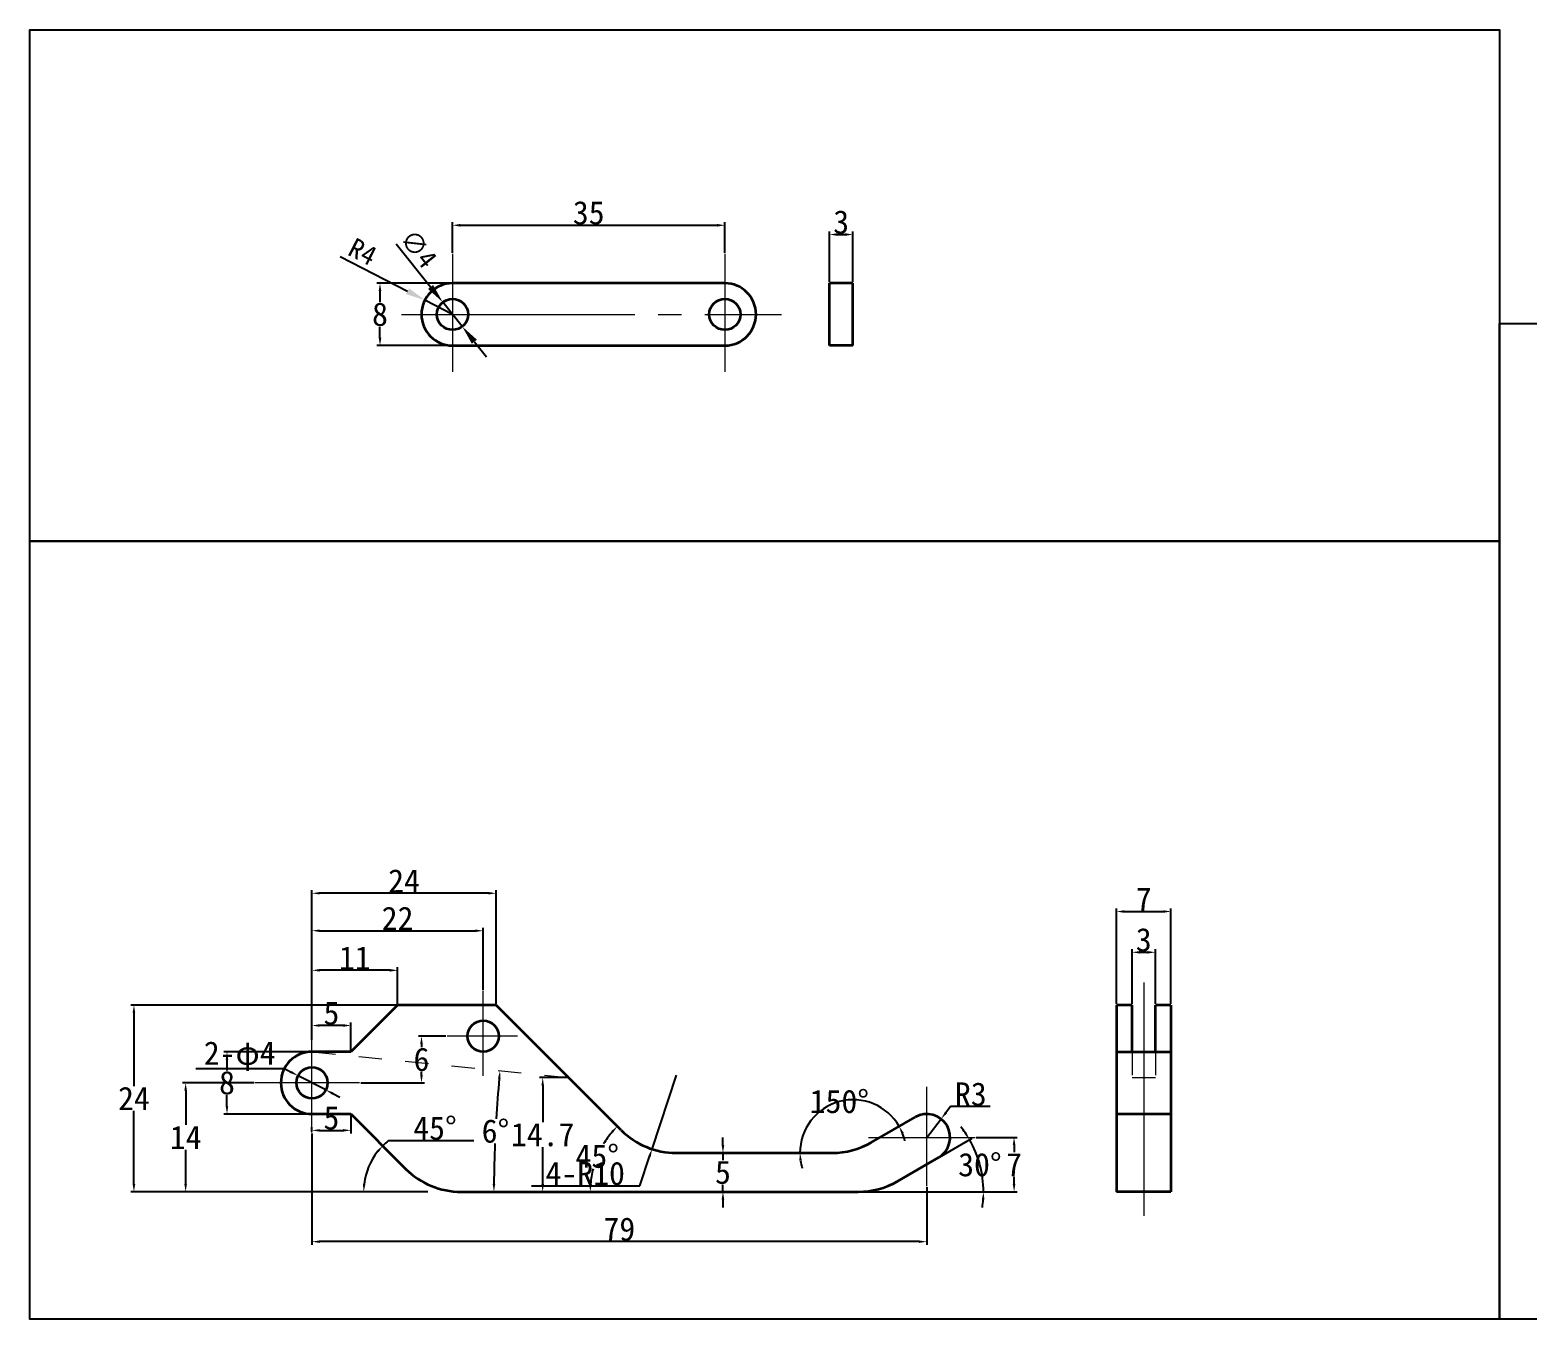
# Model space of a CAD drawing. Header units: millimetres. Extents: x 1443 to 3417, y 283 to 1662.
# Drawn here: x 1443.4 to 1635.8, y 1164 to 1329.6 of the extents above; entities that cross this region are included whole.
import ezdxf

# ---------------------------------------------------------------- set-up
doc = ezdxf.new("R2010")
doc.units = ezdxf.units.MM
doc.linetypes.add('EB_DASH', pattern=[6, 3, -3])
doc.linetypes.add('EB_DASHDOT', pattern=[39, 30, -3, 3, -3])
doc.layers.get('Defpoints').update_dxf_attribs({"color": 6})
for name, color, linetype, lineweight in [('1', 1, 'EB_DASHDOT', 13), ('4', 3, 'Continuous', 0), ('5', 6, 'EB_DASH', 0)]:
    doc.layers.add(name, color=color, linetype=linetype, lineweight=lineweight)
doc.styles.get("Standard").update_dxf_attribs({"font": 'SimSun.ttf'})
doc.dimstyles.new('ISO-25', dxfattribs={"dimtxt": 2.5, "dimasz": 2.5, "dimexe": 1.25, "dimexo": 0.625, "dimtad": 1, "dimtxsty": 'Standard', "dimcen": 2.5, "dimadec": 0, "dimazin": 0, "dimtfac": 1, "dimtmove": 0, "dimatfit": 3, "dimfxl": 1, "dimarcsym": 0})
doc.dimstyles.new('UserStyle3', dxfattribs={"dimtxt": 3, "dimasz": 1, "dimexe": 0.396, "dimexo": 0.1375, "dimgap": 0.09, "dimtad": 1, "dimtih": 1, "dimtoh": 1, "dimdec": 4, "dimzin": 12, "dimdsep": 46, "dimtxsty": 'Standard', "dimcen": 0, "dimadec": 0, "dimazin": 3, "dimtfac": 1, "dimtdec": 4, "dimtmove": 0, "dimatfit": 3, "dimfxl": 1, "dimtolj": 1, "dimtzin": 0, "dimarcsym": 0})

# ---------------------------------------------------------------- blocks, each defined once
blk = doc.blocks.new('*D267')
at = {"layer": '4', "color": 0, "linetype": 'Continuous', "lineweight": -2}
for p, q in [((1585.07, 1204.49), (1585.07, 1211.52)), ((1586.07, 1211.13), (1587.07, 1211.13)), ((1588.07, 1204.49), (1588.07, 1211.52))]:
    blk.add_line(p, q, dxfattribs=at)
at = {"layer": '4', "color": 0, "linetype": 'Continuous'}
for points in [[(1586.07, 1211.29), (1586.07, 1210.96), (1585.07, 1211.13)], [(1587.07, 1211.29), (1587.07, 1210.96), (1588.07, 1211.13)]]:
    blk.add_solid(points, dxfattribs=at)
at = {"layer": 'Defpoints', "color": 0, "linetype": 'Continuous'}
for p in [(1588.07, 1211.13), (1585.07, 1204.35), (1588.07, 1204.35)]:
    blk.add_point(p, dxfattribs=at)
at = {"layer": '4', "color": 0, "linetype": 'Continuous', "lineweight": 0, "insert": (1586.57, 1212.72), "char_height": 3, "attachment_point": 5}
blk.add_mtext('\\A1;\\fFangSong_GB2312;3', dxfattribs=at)
blk = doc.blocks.new('*D268')
at = {"layer": '4', "color": 0, "linetype": 'Continuous', "lineweight": -2}
for p, q in [((1583.07, 1204.49), (1583.07, 1216.76)), ((1584.07, 1216.37), (1589.07, 1216.37)), ((1590.07, 1204.49), (1590.07, 1216.76))]:
    blk.add_line(p, q, dxfattribs=at)
at = {"layer": '4', "color": 0, "linetype": 'Continuous'}
for points in [[(1584.07, 1216.53), (1584.07, 1216.2), (1583.07, 1216.37)], [(1589.07, 1216.53), (1589.07, 1216.2), (1590.07, 1216.37)]]:
    blk.add_solid(points, dxfattribs=at)
at = {"layer": 'Defpoints', "color": 0, "linetype": 'Continuous'}
for p in [(1590.07, 1216.37), (1583.07, 1204.35), (1590.07, 1204.35)]:
    blk.add_point(p, dxfattribs=at)
at = {"layer": '4', "color": 0, "linetype": 'Continuous', "lineweight": 0, "insert": (1586.57, 1217.96), "char_height": 3, "attachment_point": 5}
blk.add_mtext('\\A1;\\fFangSong_GB2312;7', dxfattribs=at)
blk = doc.blocks.new('*D269')
at = {"layer": '4', "color": 0, "linetype": 'Continuous', "lineweight": -2}
for p, q in [((1526.49, 1195.35), (1523.38, 1185.85)), ((1521.82, 1181.1), (1523.07, 1184.9)), ((1507.88, 1181.1), (1521.82, 1181.1))]:
    blk.add_line(p, q, dxfattribs=at)
at = {"layer": '4', "color": 0, "linetype": 'Continuous'}
blk.add_solid([(1522.91, 1184.95), (1523.23, 1184.85), (1523.38, 1185.85)], dxfattribs=at)
at = {"layer": 'Defpoints', "color": 0, "linetype": 'Continuous'}
for p in [(1526.49, 1195.35), (1523.38, 1185.85)]:
    blk.add_point(p, dxfattribs=at)
at = {"layer": '4', "color": 0, "linetype": 'Continuous', "lineweight": 0, "insert": (1514.8, 1182.69), "char_height": 3, "attachment_point": 5}
blk.add_mtext('\\A1;\\fFangSong_GB2312;4-R10', dxfattribs=at)
blk = doc.blocks.new('*D270')
at = {"layer": '4', "color": 0, "linetype": 'Continuous', "lineweight": -2}
for start, end in [(30, 180), (13.2042, 21.6021), (188.3979, 196.7958)]:
    blk.add_arc((1549.23, 1185.35), 6.83, start, end, dxfattribs=at)
at = {"layer": '4', "color": 0, "linetype": 'Continuous'}
for points in [[(1555.43, 1187.79), (1555.73, 1187.94), (1555.14, 1188.77)], [(1542.31, 1184.34), (1542.64, 1184.37), (1542.4, 1185.35)]]:
    blk.add_solid(points, dxfattribs=at)
at = {"layer": 'Defpoints', "color": 0, "linetype": 'Continuous'}
for p in [(1550.41, 1192.08), (1557.19, 1189.95), (1526.49, 1185.35), (1546.55, 1185.35), (1551.55, 1186.69)]:
    blk.add_point(p, dxfattribs=at)
at = {"layer": '4', "color": 0, "linetype": 'Continuous', "lineweight": 0, "insert": (1547.46, 1191.95), "char_height": 3, "attachment_point": 5}
blk.add_mtext('\\A1;\\fFangSong_GB2312;150{%%D}', dxfattribs=at)
blk = doc.blocks.new('*D271')
at = {"layer": '4', "color": 0, "linetype": 'Continuous', "lineweight": -2}
for start, end in [(174.5968, 176.5233), (177.7028, 179.6296)]:
    blk.add_arc((1657.75, 1180.35), 154.68, start, end, dxfattribs=at)
at = {"layer": '4', "color": 0, "linetype": 'Continuous'}
for points in [[(1503.59, 1194.93), (1503.92, 1194.9), (1503.85, 1195.91)], [(1503.24, 1181.35), (1502.91, 1181.35), (1503.07, 1180.35)]]:
    blk.add_solid(points, dxfattribs=at)
at = {"layer": 'Defpoints', "color": 0, "linetype": 'Continuous'}
for p in [(1479.72, 1198.35), (1512.68, 1195.02), (1503.42, 1190.74), (1498.83, 1180.35), (1549.89, 1180.35)]:
    blk.add_point(p, dxfattribs=at)
at = {"layer": '4', "color": 0, "linetype": 'Continuous', "lineweight": 0, "insert": (1503.27, 1188.14), "char_height": 3, "attachment_point": 5}
blk.add_mtext('\\A1;\\fFangSong_GB2312;6{%%D}', dxfattribs=at)
blk = doc.blocks.new('*D272')
at = {"layer": '4', "color": 0, "linetype": 'Continuous', "lineweight": -2}
for p, q in [((1512.54, 1195.02), (1508.94, 1195.02)), ((1509.34, 1194.02), (1509.34, 1189.28)), ((1509.34, 1181.35), (1509.34, 1186.1)), ((1512.28, 1180.35), (1508.94, 1180.35))]:
    blk.add_line(p, q, dxfattribs=at)
at = {"layer": '4', "color": 0, "linetype": 'Continuous'}
for points in [[(1509.17, 1194.02), (1509.5, 1194.02), (1509.34, 1195.02)], [(1509.17, 1181.35), (1509.5, 1181.35), (1509.34, 1180.35)]]:
    blk.add_solid(points, dxfattribs=at)
at = {"layer": 'Defpoints', "color": 0, "linetype": 'Continuous'}
for p in [(1512.68, 1195.02), (1509.34, 1180.35), (1512.42, 1180.35)]:
    blk.add_point(p, dxfattribs=at)
at = {"layer": '4', "color": 0, "linetype": 'Continuous', "lineweight": 0, "insert": (1509.34, 1187.69), "char_height": 3, "attachment_point": 5}
blk.add_mtext('\\A1;\\fFangSong_GB2312;14.7', dxfattribs=at)
blk = doc.blocks.new('*D273')
at = {"layer": '4', "color": 0, "linetype": 'Continuous', "lineweight": -2}
for start, end in [(139.8129, 148.9219), (165.5722, 175.1871)]:
    blk.add_arc((1527.35, 1180.35), 11.91, start, end, dxfattribs=at)
at = {"layer": '4', "color": 0, "linetype": 'Continuous'}
for points in [[(1518.13, 1188.15), (1518.37, 1187.92), (1518.93, 1188.77)], [(1515.65, 1181.34), (1515.32, 1181.36), (1515.44, 1180.35)]]:
    blk.add_solid(points, dxfattribs=at)
at = {"layer": 'Defpoints', "color": 0, "linetype": 'Continuous'}
for p in [(1503.35, 1204.35), (1519.42, 1188.28), (1517.04, 1186.31), (1498.83, 1180.35), (1549.89, 1180.35)]:
    blk.add_point(p, dxfattribs=at)
at = {"layer": '4', "color": 0, "linetype": 'Continuous', "lineweight": 0, "insert": (1516.35, 1184.91), "char_height": 3, "attachment_point": 5}
blk.add_mtext('\\A1;\\fFangSong_GB2312;45{%%D}', dxfattribs=at)
blk = doc.blocks.new('*D274')
at = {"layer": '4', "color": 0, "linetype": 'Continuous', "lineweight": -2}
for p, q in [((1561.76, 1191.3), (1561.15, 1190.51)), ((1566.85, 1191.3), (1561.76, 1191.3)), ((1558.69, 1187.35), (1560.53, 1189.72))]:
    blk.add_line(p, q, dxfattribs=at)
at = {"layer": '4', "color": 0, "linetype": 'Continuous'}
blk.add_solid([(1561.02, 1190.61), (1561.28, 1190.41), (1560.53, 1189.72)], dxfattribs=at)
at = {"layer": 'Defpoints', "color": 0, "linetype": 'Continuous'}
for p in [(1560.53, 1189.72), (1558.69, 1187.35)]:
    blk.add_point(p, dxfattribs=at)
at = {"layer": '4', "color": 0, "linetype": 'Continuous', "lineweight": 0, "insert": (1564.35, 1192.89), "char_height": 3, "attachment_point": 5}
blk.add_mtext('\\A1;\\fFangSong_GB2312;R3', dxfattribs=at)
blk = doc.blocks.new('*D275')
at = {"layer": '4', "color": 0, "linetype": 'Continuous', "lineweight": -2}
for p, q in [((1560.31, 1184.82), (1564.52, 1187.25)), ((1552.71, 1180.35), (1566.37, 1180.35))]:
    blk.add_line(p, q, dxfattribs=at)
for start, end in [(34.2746, 38.5492), (0, 30), (351.4508, 355.7254)]:
    blk.add_arc((1552.57, 1180.35), 13.41, start, end, dxfattribs=at)
at = {"layer": '4', "color": 0, "linetype": 'Continuous'}
for points in [[(1563.79, 1187.99), (1563.51, 1187.81), (1564.18, 1187.06)], [(1565.77, 1179.36), (1566.1, 1179.35), (1565.98, 1180.35)]]:
    blk.add_solid(points, dxfattribs=at)
at = {"layer": 'Defpoints', "color": 0, "linetype": 'Continuous'}
for p in [(1560.19, 1184.75), (1554.89, 1181.69), (1565.77, 1182.68), (1498.83, 1180.35), (1549.89, 1180.35)]:
    blk.add_point(p, dxfattribs=at)
at = {"layer": '4', "color": 0, "linetype": 'Continuous', "lineweight": 0, "insert": (1565.52, 1183.82), "char_height": 3, "attachment_point": 5}
blk.add_mtext('\\A1;\\fFangSong_GB2312;30{%%D}', dxfattribs=at)
blk = doc.blocks.new('*D276')
at = {"layer": '4', "color": 0, "linetype": 'Continuous', "lineweight": -2}
for p, q in [((1565.03, 1187.35), (1570.31, 1187.35)), ((1569.91, 1186.35), (1569.91, 1185.44)), ((1569.91, 1181.35), (1569.91, 1182.26)), ((1549.76, 1180.35), (1570.31, 1180.35))]:
    blk.add_line(p, q, dxfattribs=at)
at = {"layer": '4', "color": 0, "linetype": 'Continuous'}
for points in [[(1569.74, 1186.35), (1570.08, 1186.35), (1569.91, 1187.35)], [(1569.74, 1181.35), (1570.08, 1181.35), (1569.91, 1180.35)]]:
    blk.add_solid(points, dxfattribs=at)
at = {"layer": 'Defpoints', "color": 0, "linetype": 'Continuous'}
for p in [(1564.89, 1187.35), (1569.91, 1187.35), (1549.62, 1180.35)]:
    blk.add_point(p, dxfattribs=at)
at = {"layer": '4', "color": 0, "linetype": 'Continuous', "lineweight": 0, "insert": (1569.91, 1183.85), "char_height": 3, "attachment_point": 5}
blk.add_mtext('\\A1;\\fFangSong_GB2312;7', dxfattribs=at)
blk = doc.blocks.new('*D277')
at = {"layer": '4', "color": 0, "linetype": 'Continuous', "lineweight": -2}
for p, q in [((1479.69, 1187.85), (1479.69, 1173.55)), ((1558.69, 1180.95), (1558.69, 1173.55)), ((1557.69, 1173.95), (1480.69, 1173.95))]:
    blk.add_line(p, q, dxfattribs=at)
at = {"layer": '4', "color": 0, "linetype": 'Continuous'}
for points in [[(1480.69, 1174.11), (1480.69, 1173.78), (1479.69, 1173.95)], [(1557.69, 1174.11), (1557.69, 1173.78), (1558.69, 1173.95)]]:
    blk.add_solid(points, dxfattribs=at)
at = {"layer": 'Defpoints', "color": 0, "linetype": 'Continuous'}
for p in [(1479.69, 1187.98), (1558.69, 1181.09), (1479.69, 1173.95)]:
    blk.add_point(p, dxfattribs=at)
at = {"layer": '4', "color": 0, "linetype": 'Continuous', "lineweight": 0, "insert": (1519.19, 1175.54), "char_height": 3, "attachment_point": 5}
blk.add_mtext('\\A1;\\fFangSong_GB2312;79', dxfattribs=at)
blk = doc.blocks.new('*D278')
at = {"layer": '4', "color": 0, "linetype": 'Continuous', "lineweight": -2}
for p, q in [((1479.69, 1199.87), (1479.69, 1219.11)), ((1502.35, 1218.71), (1480.69, 1218.71)), ((1503.35, 1204.49), (1503.35, 1219.11))]:
    blk.add_line(p, q, dxfattribs=at)
at = {"layer": '4', "color": 0, "linetype": 'Continuous'}
for points in [[(1480.69, 1218.88), (1480.69, 1218.55), (1479.69, 1218.71)], [(1502.35, 1218.88), (1502.35, 1218.55), (1503.35, 1218.71)]]:
    blk.add_solid(points, dxfattribs=at)
at = {"layer": 'Defpoints', "color": 0, "linetype": 'Continuous'}
for p in [(1479.69, 1218.71), (1503.35, 1204.35), (1479.69, 1199.73)]:
    blk.add_point(p, dxfattribs=at)
at = {"layer": '4', "color": 0, "linetype": 'Continuous', "lineweight": 0, "insert": (1491.52, 1220.3), "char_height": 3, "attachment_point": 5}
blk.add_mtext('\\A1;\\fFangSong_GB2312;24', dxfattribs=at)
blk = doc.blocks.new('*D279')
at = {"layer": '4', "color": 0, "linetype": 'Continuous', "lineweight": -2}
for p, q in [((1496.9, 1200.35), (1493.37, 1200.35)), ((1493.76, 1199.35), (1493.76, 1198.94)), ((1493.76, 1195.35), (1493.76, 1195.76)), ((1485.95, 1194.35), (1494.16, 1194.35))]:
    blk.add_line(p, q, dxfattribs=at)
at = {"layer": '4', "color": 0, "linetype": 'Continuous'}
for points in [[(1493.6, 1199.35), (1493.93, 1199.35), (1493.76, 1200.35)], [(1493.6, 1195.35), (1493.93, 1195.35), (1493.76, 1194.35)]]:
    blk.add_solid(points, dxfattribs=at)
at = {"layer": 'Defpoints', "color": 0, "linetype": 'Continuous'}
for p in [(1497.04, 1200.35), (1485.81, 1194.35), (1493.76, 1194.35)]:
    blk.add_point(p, dxfattribs=at)
at = {"layer": '4', "color": 0, "linetype": 'Continuous', "lineweight": 0, "insert": (1493.76, 1197.35), "char_height": 3, "attachment_point": 5}
blk.add_mtext('\\A1;\\fFangSong_GB2312;6', dxfattribs=at)
blk = doc.blocks.new('*D280')
at = {"layer": '4', "color": 0, "linetype": 'Continuous', "lineweight": -2}
for p, q in [((1489.53, 1186.93), (1500.47, 1186.93)), ((1494.56, 1180.35), (1485.94, 1180.35))]:
    blk.add_line(p, q, dxfattribs=at)
for start, end in [(141.8572, 173.1428), (128.1428, 135)]:
    blk.add_arc((1494.69, 1180.35), 8.36, start, end, dxfattribs=at)
at = {"layer": '4', "color": 0, "linetype": 'Continuous'}
for points in [[(1487.99, 1185.63), (1488.24, 1185.41), (1488.78, 1186.26)], [(1486.56, 1181.34), (1486.23, 1181.36), (1486.33, 1180.35)]]:
    blk.add_solid(points, dxfattribs=at)
at = {"layer": 'Defpoints', "color": 0, "linetype": 'Continuous'}
for p in [(1484.69, 1190.35), (1491.76, 1183.28), (1486.62, 1182.52), (1498.83, 1180.35), (1549.89, 1180.35)]:
    blk.add_point(p, dxfattribs=at)
at = {"layer": '4', "color": 0, "linetype": 'Continuous', "lineweight": 0, "insert": (1495.5, 1188.52), "char_height": 3, "attachment_point": 5}
blk.add_mtext('\\A1;\\fFangSong_GB2312;45{%%D}', dxfattribs=at)
blk = doc.blocks.new('*D281')
at = {"layer": '4', "color": 0, "linetype": 'Continuous', "lineweight": -2}
for p, q in [((1532.5, 1186.35), (1532.5, 1187.35)), ((1533.29, 1185.35), (1532.1, 1185.35)), ((1532.5, 1185.35), (1532.5, 1184.44)), ((1532.5, 1180.35), (1532.5, 1181.26)), ((1533.5, 1180.35), (1532.1, 1180.35)), ((1532.5, 1179.35), (1532.5, 1178.35))]:
    blk.add_line(p, q, dxfattribs=at)
at = {"layer": '4', "color": 0, "linetype": 'Continuous'}
for points in [[(1532.33, 1186.35), (1532.67, 1186.35), (1532.5, 1185.35)], [(1532.33, 1179.35), (1532.67, 1179.35), (1532.5, 1180.35)]]:
    blk.add_solid(points, dxfattribs=at)
at = {"layer": 'Defpoints', "color": 0, "linetype": 'Continuous'}
for p in [(1533.43, 1185.35), (1532.5, 1180.35), (1533.64, 1180.35)]:
    blk.add_point(p, dxfattribs=at)
at = {"layer": '4', "color": 0, "linetype": 'Continuous', "lineweight": 0, "insert": (1532.5, 1182.85), "char_height": 3, "attachment_point": 5}
blk.add_mtext('\\A1;\\fFangSong_GB2312;5', dxfattribs=at)
blk = doc.blocks.new('*D282')
at = {"layer": '4', "color": 0, "linetype": 'Continuous', "lineweight": -2}
for p, q in [((1479.69, 1199.87), (1479.69, 1214.29)), ((1501.69, 1206.26), (1501.69, 1214.29)), ((1480.69, 1213.9), (1500.69, 1213.9))]:
    blk.add_line(p, q, dxfattribs=at)
at = {"layer": '4', "color": 0, "linetype": 'Continuous'}
for points in [[(1480.69, 1214.06), (1480.69, 1213.73), (1479.69, 1213.9)], [(1500.69, 1214.06), (1500.69, 1213.73), (1501.69, 1213.9)]]:
    blk.add_solid(points, dxfattribs=at)
at = {"layer": 'Defpoints', "color": 0, "linetype": 'Continuous'}
for p in [(1501.69, 1213.9), (1501.69, 1206.13), (1479.69, 1199.73)]:
    blk.add_point(p, dxfattribs=at)
at = {"layer": '4', "color": 0, "linetype": 'Continuous', "lineweight": 0, "insert": (1490.69, 1215.49), "char_height": 3, "attachment_point": 5}
blk.add_mtext('\\A1;\\fFangSong_GB2312;22', dxfattribs=at)
blk = doc.blocks.new('*D283')
at = {"layer": '4', "color": 0, "linetype": 'Continuous', "lineweight": -2}
for p, q in [((1479.69, 1201.52), (1479.69, 1209.21)), ((1489.69, 1208.81), (1480.69, 1208.81)), ((1490.69, 1204.49), (1490.69, 1209.21))]:
    blk.add_line(p, q, dxfattribs=at)
at = {"layer": '4', "color": 0, "linetype": 'Continuous'}
for points in [[(1480.69, 1208.98), (1480.69, 1208.64), (1479.69, 1208.81)], [(1489.69, 1208.98), (1489.69, 1208.64), (1490.69, 1208.81)]]:
    blk.add_solid(points, dxfattribs=at)
at = {"layer": 'Defpoints', "color": 0, "linetype": 'Continuous'}
for p in [(1479.69, 1208.81), (1490.69, 1204.35), (1479.69, 1201.39)]:
    blk.add_point(p, dxfattribs=at)
at = {"layer": '4', "color": 0, "linetype": 'Continuous', "lineweight": 0, "insert": (1485.19, 1210.4), "char_height": 3, "attachment_point": 5}
blk.add_mtext('\\A1;\\fFangSong_GB2312;11', dxfattribs=at)
blk = doc.blocks.new('*D284')
at = {"layer": '4', "color": 0, "linetype": 'Continuous', "lineweight": -2}
for p, q in [((1479.69, 1201.66), (1479.69, 1202.12)), ((1483.69, 1201.72), (1480.69, 1201.72)), ((1484.69, 1198.49), (1484.69, 1202.12))]:
    blk.add_line(p, q, dxfattribs=at)
at = {"layer": '4', "color": 0, "linetype": 'Continuous'}
for points in [[(1480.69, 1201.89), (1480.69, 1201.55), (1479.69, 1201.72)], [(1483.69, 1201.89), (1483.69, 1201.55), (1484.69, 1201.72)]]:
    blk.add_solid(points, dxfattribs=at)
at = {"layer": 'Defpoints', "color": 0, "linetype": 'Continuous'}
for p in [(1479.69, 1201.72), (1479.69, 1201.52), (1484.69, 1198.35)]:
    blk.add_point(p, dxfattribs=at)
at = {"layer": '4', "color": 0, "linetype": 'Continuous', "lineweight": 0, "insert": (1482.19, 1203.31), "char_height": 3, "attachment_point": 5}
blk.add_mtext('\\A1;\\fFangSong_GB2312;5', dxfattribs=at)
blk = doc.blocks.new('*D285')
at = {"layer": '4', "color": 0, "linetype": 'Continuous', "lineweight": -2}
for p, q in [((1484.69, 1190.21), (1484.69, 1187.85)), ((1479.69, 1188.12), (1479.69, 1188.64)), ((1480.69, 1188.25), (1483.69, 1188.25))]:
    blk.add_line(p, q, dxfattribs=at)
at = {"layer": '4', "color": 0, "linetype": 'Continuous'}
for points in [[(1480.69, 1188.41), (1480.69, 1188.08), (1479.69, 1188.25)], [(1483.69, 1188.41), (1483.69, 1188.08), (1484.69, 1188.25)]]:
    blk.add_solid(points, dxfattribs=at)
at = {"layer": 'Defpoints', "color": 0, "linetype": 'Continuous'}
for p in [(1484.69, 1190.35), (1479.69, 1187.98), (1484.69, 1188.25)]:
    blk.add_point(p, dxfattribs=at)
at = {"layer": '4', "color": 0, "linetype": 'Continuous', "lineweight": 0, "insert": (1482.19, 1189.84), "char_height": 3, "attachment_point": 5}
blk.add_mtext('\\A1;\\fFangSong_GB2312;5', dxfattribs=at)
blk = doc.blocks.new('*D286')
at = {"layer": '4', "color": 0, "linetype": 'Continuous', "lineweight": -2}
for p, q in [((1464.76, 1196.18), (1476.14, 1196.18)), ((1476.14, 1196.18), (1477.03, 1195.73)), ((1481.47, 1193.44), (1477.91, 1195.27)), ((1482.36, 1192.98), (1483.25, 1192.52))]:
    blk.add_line(p, q, dxfattribs=at)
at = {"layer": '4', "color": 0, "linetype": 'Continuous'}
for points in [[(1477.1, 1195.87), (1476.95, 1195.58), (1477.91, 1195.27)], [(1482.44, 1193.13), (1482.28, 1192.83), (1481.47, 1193.44)]]:
    blk.add_solid(points, dxfattribs=at)
at = {"layer": 'Defpoints', "color": 0, "linetype": 'Continuous'}
for p in [(1477.91, 1195.27), (1481.47, 1193.44)]:
    blk.add_point(p, dxfattribs=at)
at = {"layer": '4', "color": 0, "linetype": 'Continuous', "lineweight": 0, "insert": (1470.4, 1197.77), "char_height": 3, "attachment_point": 5}
blk.add_mtext('\\A1;\\fFangSong_GB2312;2-φ4', dxfattribs=at)
blk = doc.blocks.new('*D287')
at = {"layer": '4', "color": 0, "linetype": 'Continuous', "lineweight": -2}
for p, q in [((1479.56, 1198.35), (1468.37, 1198.35)), ((1468.77, 1197.35), (1468.77, 1195.94)), ((1468.77, 1191.35), (1468.77, 1192.76)), ((1479.56, 1190.35), (1468.37, 1190.35))]:
    blk.add_line(p, q, dxfattribs=at)
at = {"layer": '4', "color": 0, "linetype": 'Continuous'}
for points in [[(1468.6, 1197.35), (1468.93, 1197.35), (1468.77, 1198.35)], [(1468.6, 1191.35), (1468.93, 1191.35), (1468.77, 1190.35)]]:
    blk.add_solid(points, dxfattribs=at)
at = {"layer": 'Defpoints', "color": 0, "linetype": 'Continuous'}
for p in [(1479.69, 1198.35), (1468.77, 1190.35), (1479.69, 1190.35)]:
    blk.add_point(p, dxfattribs=at)
at = {"layer": '4', "color": 0, "linetype": 'Continuous', "lineweight": 0, "insert": (1468.77, 1194.35), "char_height": 3, "attachment_point": 5}
blk.add_mtext('\\A1;\\fFangSong_GB2312;8', dxfattribs=at)
blk = doc.blocks.new('*D288')
at = {"layer": '4', "color": 0, "linetype": 'Continuous', "lineweight": -2}
for p, q in [((1472.26, 1194.35), (1463.06, 1194.35)), ((1463.46, 1193.35), (1463.46, 1188.94)), ((1463.46, 1181.35), (1463.46, 1185.76)), ((1483.14, 1180.35), (1463.06, 1180.35))]:
    blk.add_line(p, q, dxfattribs=at)
at = {"layer": '4', "color": 0, "linetype": 'Continuous'}
for points in [[(1463.29, 1193.35), (1463.62, 1193.35), (1463.46, 1194.35)], [(1463.29, 1181.35), (1463.62, 1181.35), (1463.46, 1180.35)]]:
    blk.add_solid(points, dxfattribs=at)
at = {"layer": 'Defpoints', "color": 0, "linetype": 'Continuous'}
for p in [(1472.4, 1194.35), (1463.46, 1180.35), (1483.28, 1180.35)]:
    blk.add_point(p, dxfattribs=at)
at = {"layer": '4', "color": 0, "linetype": 'Continuous', "lineweight": 0, "insert": (1463.46, 1187.35), "char_height": 3, "attachment_point": 5}
blk.add_mtext('\\A1;\\fFangSong_GB2312;14', dxfattribs=at)
blk = doc.blocks.new('*D289')
at = {"layer": '4', "color": 0, "linetype": 'Continuous', "lineweight": -2}
for p, q in [((1490.56, 1204.35), (1456.42, 1204.35)), ((1456.81, 1203.35), (1456.81, 1193.94)), ((1456.81, 1181.35), (1456.81, 1190.76)), ((1486.24, 1180.35), (1456.42, 1180.35))]:
    blk.add_line(p, q, dxfattribs=at)
at = {"layer": '4', "color": 0, "linetype": 'Continuous'}
for points in [[(1456.64, 1203.35), (1456.98, 1203.35), (1456.81, 1204.35)], [(1456.64, 1181.35), (1456.98, 1181.35), (1456.81, 1180.35)]]:
    blk.add_solid(points, dxfattribs=at)
at = {"layer": 'Defpoints', "color": 0, "linetype": 'Continuous'}
for p in [(1490.69, 1204.35), (1456.81, 1180.35), (1486.38, 1180.35)]:
    blk.add_point(p, dxfattribs=at)
at = {"layer": '4', "color": 0, "linetype": 'Continuous', "lineweight": 0, "insert": (1456.81, 1192.35), "char_height": 3, "attachment_point": 5}
blk.add_mtext('\\A1;\\fFangSong_GB2312;24', dxfattribs=at)
blk = doc.blocks.new('*D290')
at = {"layer": '4', "color": 0, "linetype": 'Continuous', "lineweight": -2}
for p, q in [((1497.75, 1301.01), (1497.75, 1304.94)), ((1498.75, 1304.54), (1531.75, 1304.54)), ((1532.75, 1301.01), (1532.75, 1304.94))]:
    blk.add_line(p, q, dxfattribs=at)
at = {"layer": '4', "color": 0, "linetype": 'Continuous'}
for points in [[(1498.75, 1304.71), (1498.75, 1304.37), (1497.75, 1304.54)], [(1531.75, 1304.71), (1531.75, 1304.37), (1532.75, 1304.54)]]:
    blk.add_solid(points, dxfattribs=at)
at = {"layer": 'Defpoints', "color": 0, "linetype": 'Continuous'}
for p in [(1532.75, 1304.54), (1497.75, 1300.87), (1532.75, 1300.87)]:
    blk.add_point(p, dxfattribs=at)
at = {"layer": '4', "color": 0, "linetype": 'Continuous', "lineweight": 0, "insert": (1515.25, 1306.13), "char_height": 3, "attachment_point": 5}
blk.add_mtext('\\A1;\\fFangSong_GB2312;35', dxfattribs=at)
blk = doc.blocks.new('*D291')
at = {"layer": '4', "color": 0, "linetype": 'Continuous', "lineweight": -2}
for p, q in [((1546.19, 1297.23), (1546.19, 1303.75)), ((1547.19, 1303.35), (1548.19, 1303.35)), ((1549.19, 1297.23), (1549.19, 1303.75))]:
    blk.add_line(p, q, dxfattribs=at)
at = {"layer": '4', "color": 0, "linetype": 'Continuous'}
for points in [[(1547.19, 1303.52), (1547.19, 1303.18), (1546.19, 1303.35)], [(1548.19, 1303.52), (1548.19, 1303.18), (1549.19, 1303.35)]]:
    blk.add_solid(points, dxfattribs=at)
at = {"layer": 'Defpoints', "color": 0, "linetype": 'Continuous'}
for p in [(1549.19, 1303.35), (1546.19, 1297.09), (1549.19, 1297.09)]:
    blk.add_point(p, dxfattribs=at)
at = {"layer": '4', "color": 0, "linetype": 'Continuous', "lineweight": 0, "insert": (1547.69, 1304.94), "char_height": 3, "attachment_point": 5}
blk.add_mtext('\\A1;\\fFangSong_GB2312;3', dxfattribs=at)
blk = doc.blocks.new('*D292')
at = {"layer": '4', "color": 0, "linetype": 'Continuous', "lineweight": -2}
for p, q in [((1497.61, 1297.09), (1488.03, 1297.09)), ((1488.43, 1296.09), (1488.43, 1294.68)), ((1488.43, 1290.09), (1488.43, 1291.5)), ((1497.61, 1289.09), (1488.03, 1289.09))]:
    blk.add_line(p, q, dxfattribs=at)
at = {"layer": '4', "color": 0, "linetype": 'Continuous'}
for points in [[(1488.26, 1296.09), (1488.6, 1296.09), (1488.43, 1297.09)], [(1488.26, 1290.09), (1488.6, 1290.09), (1488.43, 1289.09)]]:
    blk.add_solid(points, dxfattribs=at)
at = {"layer": 'Defpoints', "color": 0, "linetype": 'Continuous'}
for p in [(1497.75, 1297.09), (1488.43, 1289.09), (1497.75, 1289.09)]:
    blk.add_point(p, dxfattribs=at)
at = {"layer": '4', "color": 0, "linetype": 'Continuous', "lineweight": 0, "insert": (1488.43, 1293.09), "char_height": 3, "attachment_point": 5}
blk.add_mtext('\\A1;\\fFangSong_GB2312;8', dxfattribs=at)
blk = doc.blocks.new('*D335')
at = {"color": 0, "lineweight": -2}
for p, q in [((1490.5, 1302.16), (1494.94, 1296.61)), ((1499, 1291.53), (1496.5, 1294.65)), ((1500.56, 1289.58), (1502.12, 1287.62))]:
    blk.add_line(p, q, dxfattribs=at)
at = {"color": 0}
for points in [[(1495.26, 1296.87), (1494.61, 1296.35), (1496.5, 1294.65)], [(1500.88, 1289.84), (1500.23, 1289.32), (1499, 1291.53)]]:
    blk.add_solid(points, dxfattribs=at)
at = {"layer": 'Defpoints', "color": 0}
for p in [(1496.5, 1294.65), (1499, 1291.53)]:
    blk.add_point(p, dxfattribs=at)
at = {"color": 0, "insert": (1493.4, 1301.53), "char_height": 2.5, "attachment_point": 5, "rotation": 308.6344}
blk.add_mtext('∅4', dxfattribs=at)
blk = doc.blocks.new('*D336')
at = {"color": 0, "lineweight": -2}
for p, q in [((1483.32, 1300.52), (1491.97, 1296.07)), ((1497.75, 1293.09), (1494.19, 1294.92))]:
    blk.add_line(p, q, dxfattribs=at)
at = {"color": 0}
blk.add_solid([(1492.16, 1296.44), (1491.78, 1295.7), (1494.19, 1294.92)], dxfattribs=at)
at = {"layer": 'Defpoints', "color": 0}
for p in [(1494.19, 1294.92), (1497.75, 1293.09)]:
    blk.add_point(p, dxfattribs=at)
at = {"color": 0, "insert": (1486.21, 1301.14), "char_height": 2.5, "attachment_point": 5, "rotation": 332.7616}
blk.add_mtext('R4', dxfattribs=at)

msp = doc.modelspace()

# ---------------------------------------------------------------- linework, layer by layer
at = {"linetype": 'Continuous', "lineweight": 35}
for p, q in [((1532.74862, 1297.09144), (1497.74862, 1297.09144)), ((1546.1874, 1289.09144), (1546.1874, 1297.09144)), ((1549.1874, 1297.09144), (1546.1874, 1297.09144)), ((1549.1874, 1289.09144), (1549.1874, 1297.09144)), ((1497.74862, 1289.09144), (1532.74862, 1289.09144)), ((1549.1874, 1289.09144), (1546.1874, 1289.09144)), ((1490.69251, 1204.35246), (1484.69251, 1198.35246)), ((1503.34937, 1204.35246), (1490.69251, 1204.35246)), ((1519.42043, 1188.28139), (1503.34937, 1204.35246)), ((1585.07454, 1204.35246), (1583.07454, 1204.35246)), ((1583.07454, 1204.35246), (1583.07454, 1180.35246)), ((1585.07454, 1198.35246), (1585.07454, 1204.35246)), ((1590.07454, 1204.35246), (1588.07454, 1204.35246)), ((1588.07454, 1198.35246), (1588.07454, 1204.35246)), ((1590.07454, 1204.35246), (1590.07454, 1180.35246)), ((1484.69251, 1198.35246), (1479.69251, 1198.35246)), ((1583.07454, 1198.35246), (1590.07454, 1198.35246)), ((1479.69251, 1190.35246), (1484.69251, 1190.35246)), ((1484.69251, 1190.35246), (1491.76358, 1183.28139)), ((1551.54892, 1186.6922), (1557.19251, 1189.95053)), ((1583.07454, 1190.35246), (1590.07454, 1190.35246)), ((1526.4915, 1185.35246), (1546.54892, 1185.35246)), ((1560.19251, 1184.75438), (1554.88866, 1181.6922)), ((1498.83465, 1180.35246), (1549.88866, 1180.35246)), ((1590.07454, 1180.35246), (1583.07454, 1180.35246))]:
    msp.add_line(p, q, dxfattribs=at)
at = {"color": 6}
for points in [[(1632.29407, 1263.96759), (1443.4482, 1263.96759), (1443.4482, 1329.63642), (1632.29407, 1329.63642)], [(1632.29407, 1291.93124), (1788.68314, 1291.93124), (1788.68314, 1164.00386), (1632.29407, 1164.00386)], [(1443.4482, 1263.96759), (1632.29407, 1263.96759), (1632.29407, 1164.00386), (1443.4482, 1164.00386)]]:
    msp.add_lwpolyline(points, close=True, dxfattribs=at)
at = {"linetype": 'Continuous', "lineweight": 35}
for centre in [(1497.74862, 1293.09144), (1532.74862, 1293.09144), (1501.69251, 1200.35246), (1479.69251, 1194.35246)]:
    msp.add_circle(centre, 2, dxfattribs=at)
for centre, radius, start, end in [((1497.74862, 1293.09144), 4, 90, 270), ((1532.74862, 1293.09144), 4, 270, 90), ((1479.69251, 1194.35246), 4, 90, 270), ((1558.69251, 1187.35246), 3, 300, 120), ((1526.4915, 1195.35246), 10, 225, 270), ((1546.54892, 1195.35246), 10, 270, 300), ((1498.83465, 1190.35246), 10, 225, 270), ((1549.88866, 1190.35246), 10, 270, 300)]:
    msp.add_arc(centre, radius, start, end, dxfattribs=at)
at = {"layer": '1', "linetype": 'EB_DASHDOT', "lineweight": 13}
for p, q in [((1497.74862, 1300.86995), (1497.74862, 1285.72734)), ((1532.74862, 1300.86995), (1532.74862, 1285.72734)), ((1491.19178, 1293.09144), (1540.02782, 1293.09144)), ((1586.57454, 1207.25597), (1586.57454, 1177.00256)), ((1501.69251, 1195.27096), (1501.69251, 1206.12626)), ((1479.69251, 1187.98288), (1479.69251, 1201.5226)), ((1506.11304, 1200.35246), (1497.04086, 1200.35246)), ((1485.81312, 1194.35246), (1472.40115, 1194.35246)), ((1558.69251, 1181.0917), (1558.69251, 1193.83129)), ((1551.19535, 1187.35246), (1564.89043, 1187.35246))]:
    msp.add_line(p, q, dxfattribs=at)
at = {"layer": '5', "linetype": 'EB_DASH', "lineweight": 0}
for p, q in [((1479.72231, 1198.35246), (1512.68192, 1195.0199)), ((1585.07454, 1198.35246), (1585.07454, 1195.0199)), ((1588.07454, 1198.35246), (1588.07454, 1195.0199)), ((1585.07454, 1195.0199), (1588.07454, 1195.0199))]:
    msp.add_line(p, q, dxfattribs=at)

# ---------------------------------------------------------------- dimensions: what is measured, and where the dimension line sits
dim = msp.add_diameter_dim_2p(p1=(1498.99732, 1291.52915), p2=(1496.49993, 1294.65373), dimstyle='ISO-25')
dim.commit()
dim.dimension.update_dxf_attribs({"geometry": '*D335', "text_midpoint": (1493.40336, 1301.53109)})
dim = msp.add_radius_dim(center=(1497.74862, 1293.09144), mpoint=(1494.19218, 1294.92222), dimstyle='ISO-25')
dim.commit()
dim.dimension.update_dxf_attribs({"geometry": '*D336', "text_midpoint": (1485.35423, 1299.4718), "dimtype": 164})
at = {"layer": '4', "linetype": 'Continuous', "lineweight": 0}
for base, p1, p2, text, picture, middle in [((1532.74862, 1304.54161), (1497.74862, 1300.86995), (1532.74862, 1300.86995), '\\fFangSong_GB2312;35', '*D290', (1515.24862, 1306.13161)), ((1549.1874, 1303.35158), (1546.1874, 1297.09144), (1549.1874, 1297.09144), '\\fFangSong_GB2312;3', '*D291', (1547.6874, 1304.94158)), ((1479.69251, 1218.71273), (1503.34937, 1204.35246), (1479.69251, 1199.73367), '\\fFangSong_GB2312;24', '*D278', (1491.52094, 1220.30273)), ((1590.07454, 1216.36749), (1583.07454, 1204.35246), (1590.07454, 1204.35246), '\\fFangSong_GB2312;7', '*D268', (1586.57454, 1217.95749)), ((1501.69251, 1213.89619), (1479.69251, 1199.73367), (1501.69251, 1206.12626), '\\fFangSong_GB2312;22', '*D282', (1490.69251, 1215.48619)), ((1588.07454, 1211.12669), (1585.07454, 1204.35246), (1588.07454, 1204.35246), '\\fFangSong_GB2312;3', '*D267', (1586.57454, 1212.71669)), ((1479.69251, 1208.81017), (1490.69251, 1204.35246), (1479.69251, 1201.3851), '\\fFangSong_GB2312;11', '*D283', (1485.19251, 1210.40017)), ((1479.69251, 1201.71967), (1484.69251, 1198.35246), (1479.69251, 1201.5226), '\\fFangSong_GB2312;5', '*D284', (1482.19251, 1203.30967)), ((1484.69251, 1188.24546), (1479.69251, 1187.98288), (1484.69251, 1190.35246), '\\fFangSong_GB2312;5', '*D285', (1482.19251, 1189.83546)), ((1479.69251, 1173.94686), (1558.69251, 1181.0917), (1479.69251, 1187.98288), '\\fFangSong_GB2312;79', '*D277', (1519.19251, 1175.53686))]:
    dim = msp.add_linear_dim(base=base, p1=p1, p2=p2, text=text, dimstyle='UserStyle3', dxfattribs=at)
    dim.commit()
    dim.dimension.update_dxf_attribs({"geometry": picture, "text_midpoint": middle})
for base, p1, p2, text, picture, middle in [((1488.42903, 1289.09144), (1497.74862, 1297.09144), (1497.74862, 1289.09144), '\\fFangSong_GB2312;8', '*D292', (1488.42903, 1293.09144)), ((1456.81123, 1180.35246), (1490.69251, 1204.35246), (1486.3797, 1180.35246), '\\fFangSong_GB2312;24', '*D289', (1456.81123, 1192.35246)), ((1493.7619, 1194.35246), (1497.04086, 1200.35246), (1485.81312, 1194.35246), '\\fFangSong_GB2312;6', '*D279', (1493.7619, 1197.35246)), ((1468.76646, 1190.35246), (1479.69251, 1198.35246), (1479.69251, 1190.35246), '\\fFangSong_GB2312;8', '*D287', (1468.76646, 1194.35246)), ((1509.33773, 1180.35246), (1512.68192, 1195.0199), (1512.41546, 1180.35246), '\\fFangSong_GB2312;14.7', '*D272', (1509.33773, 1187.68618)), ((1463.45711, 1180.35246), (1472.40115, 1194.35246), (1483.27626, 1180.35246), '\\fFangSong_GB2312;14', '*D288', (1463.45711, 1187.35246)), ((1532.49873, 1180.35246), (1533.43148, 1185.35246), (1533.63763, 1180.35246), '\\fFangSong_GB2312;5', '*D281', (1532.49873, 1182.85246)), ((1569.91035, 1187.35246), (1549.62074, 1180.35246), (1564.89043, 1187.35246), '\\fFangSong_GB2312;7', '*D276', (1569.91035, 1183.85246))]:
    dim = msp.add_linear_dim(base=base, p1=p1, p2=p2, angle=90, text=text, dimstyle='UserStyle3', dxfattribs=at)
    dim.commit()
    dim.dimension.update_dxf_attribs({"geometry": picture, "text_midpoint": middle})
for base, line1, line2, text, picture, middle in [((1517.03668, 1186.30649), ((1519.42043, 1188.28139), (1503.34937, 1204.35246)), ((1498.83465, 1180.35246), (1549.88866, 1180.35246)), '\\fFangSong_GB2312;45{%%D}', '*D273', (1516.34775, 1184.90948)), ((1503.41808, 1190.73559), ((1479.72231, 1198.35246), (1512.68192, 1195.0199)), ((1498.83465, 1180.35246), (1549.88866, 1180.35246)), '\\fFangSong_GB2312;6{%%D}', '*D271', (1503.26547, 1188.14237)), ((1550.41421, 1192.07745), ((1551.54892, 1186.6922), (1557.19251, 1189.95053)), ((1526.4915, 1185.35246), (1546.54892, 1185.35246)), '\\fFangSong_GB2312;150{%%D}', '*D270', (1547.461, 1191.94851)), ((1486.61685, 1182.51633), ((1484.69251, 1190.35246), (1491.76358, 1183.28139)), ((1498.83465, 1180.35246), (1549.88866, 1180.35246)), '\\fFangSong_GB2312;45{%%D}', '*D280', (1495.50099, 1188.51781)), ((1565.77137, 1182.68054), ((1560.19251, 1184.75438), (1554.88866, 1181.6922)), ((1498.83465, 1180.35246), (1549.88866, 1180.35246)), '\\fFangSong_GB2312;30{%%D}', '*D275', (1565.51822, 1183.82242))]:
    dim = msp.add_angular_dim_2l(base=base, line1=line1, line2=line2, text=text, dimstyle='UserStyle3', dxfattribs=at)
    dim.commit()
    dim.dimension.update_dxf_attribs({"geometry": picture, "text_midpoint": middle})
dim = msp.add_diameter_dim_2p(p1=(1481.47048, 1193.43658), p2=(1477.91455, 1195.26834), text='\\fFangSong_GB2312;2-φ4', dimstyle='UserStyle3', dxfattribs=at)
dim.commit()
dim.dimension.update_dxf_attribs({"geometry": '*D286', "text_midpoint": (1470.40372, 1197.77422)})
for center, mpoint, text, picture, middle in [((1526.4915, 1195.35246), (1523.37927, 1185.84909), '\\fFangSong_GB2312;4-R10', '*D269', (1514.80459, 1182.6874)), ((1558.69251, 1187.35246), (1560.53317, 1189.72142), '\\fFangSong_GB2312;R3', '*D274', (1564.35027, 1192.89073))]:
    dim = msp.add_radius_dim(center=center, mpoint=mpoint, text=text, dimstyle='UserStyle3', dxfattribs=at)
    dim.commit()
    dim.dimension.update_dxf_attribs({"geometry": picture, "text_midpoint": middle})

doc.saveas('drawing.dxf')
